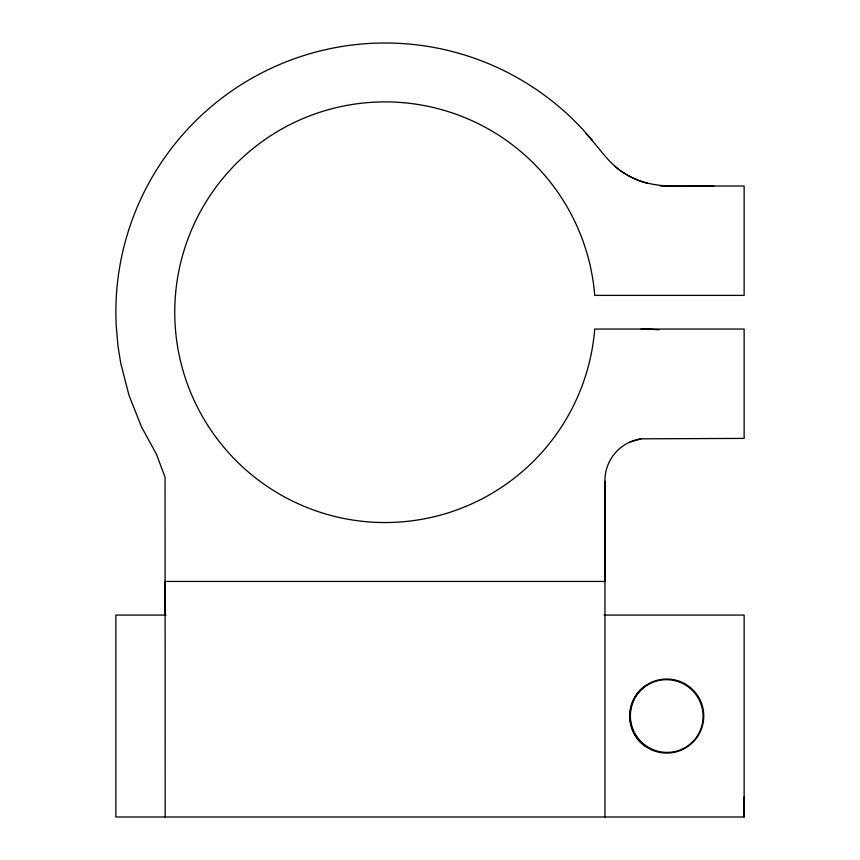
<?xml version="1.0" encoding="UTF-8"?>
<svg xmlns="http://www.w3.org/2000/svg" width="860" height="860" viewBox="0 0 860 860"><rect width="100%" height="100%" fill="white"/><g stroke="black" fill="none" stroke-linecap="round" stroke-linejoin="round"><path stroke-width="1.29" d="M165.184 615.083L165.184 581.435L604.967 581.435L604.978 481.363A42.065 42.065 0 0 1 641.119 438.826L744.136 438.406L744.136 329.047L594.722 329.047A210.324 210.324 0 0 1 275.092 491.49A210.324 210.324 0 0 1 275.092 132.945A210.324 210.324 0 0 1 594.722 295.388L744.136 295.388L744.136 186.018L660.426 186.018M166.088 615.083L115.864 615.083L115.864 817L744.136 817L744.136 796.812M644.978 686.097C625.016 699.793 625.016 732.301 644.978 745.996A37.012 37.012 0 0 0 703.555 719.917A37.012 37.012 0 0 0 651.687 682.227A37.012 37.012 0 0 0 644.978 745.996M629.928 442.083L641.119 438.826M713.854 186.018C684.27 185.459 651.074 190.716 624.822 173.537C608.504 163.916 598.904 146.909 585.972 133.655M604.064 615.083L744.136 615.083L744.136 817M604.967 481.363L604.967 817M165.184 817L165.055 477.214L156.531 454.381L141.481 426.85L129.032 395.406L120.722 363.167L117.981 345.957L116.165 325.026A269.212 269.212 0 0 1 592.508 140.61M647.903 183.438A84.506 84.506 0 0 1 614.631 166.13M692.364 690.419A36.582 36.238 45 0 0 640.926 690.225A36.582 36.238 45 0 0 641.119 741.675A36.582 36.238 45 0 0 692.558 741.857A36.582 36.238 45 0 0 692.364 690.419M641.108 329.047A36.582 3.515 5.5 0 1 658.932 329.821"/></g></svg>
